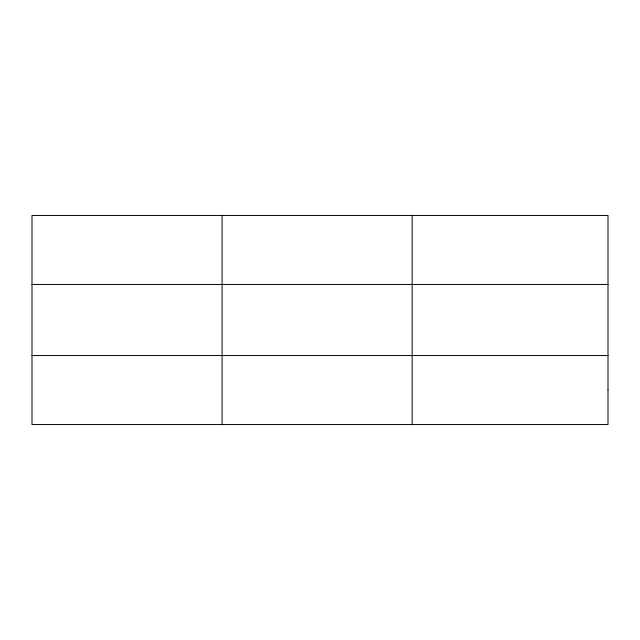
<?xml version="1.0" encoding="UTF-8"?>
<svg xmlns="http://www.w3.org/2000/svg" width="640" height="640" viewBox="0 0 640 640"><rect width="100%" height="100%" fill="white"/><g stroke="black" fill="none" stroke-linecap="round" stroke-linejoin="round"><path stroke-width="0.96" d="M32 284.448L608 284.448M32 355.552L608 355.552M412.16 215.44L412.16 424.56M222.08 215.44L222.08 424.56M608 390.056L608 424.56L32 424.56L32 215.44L608 215.44L608 390.056"/></g></svg>
